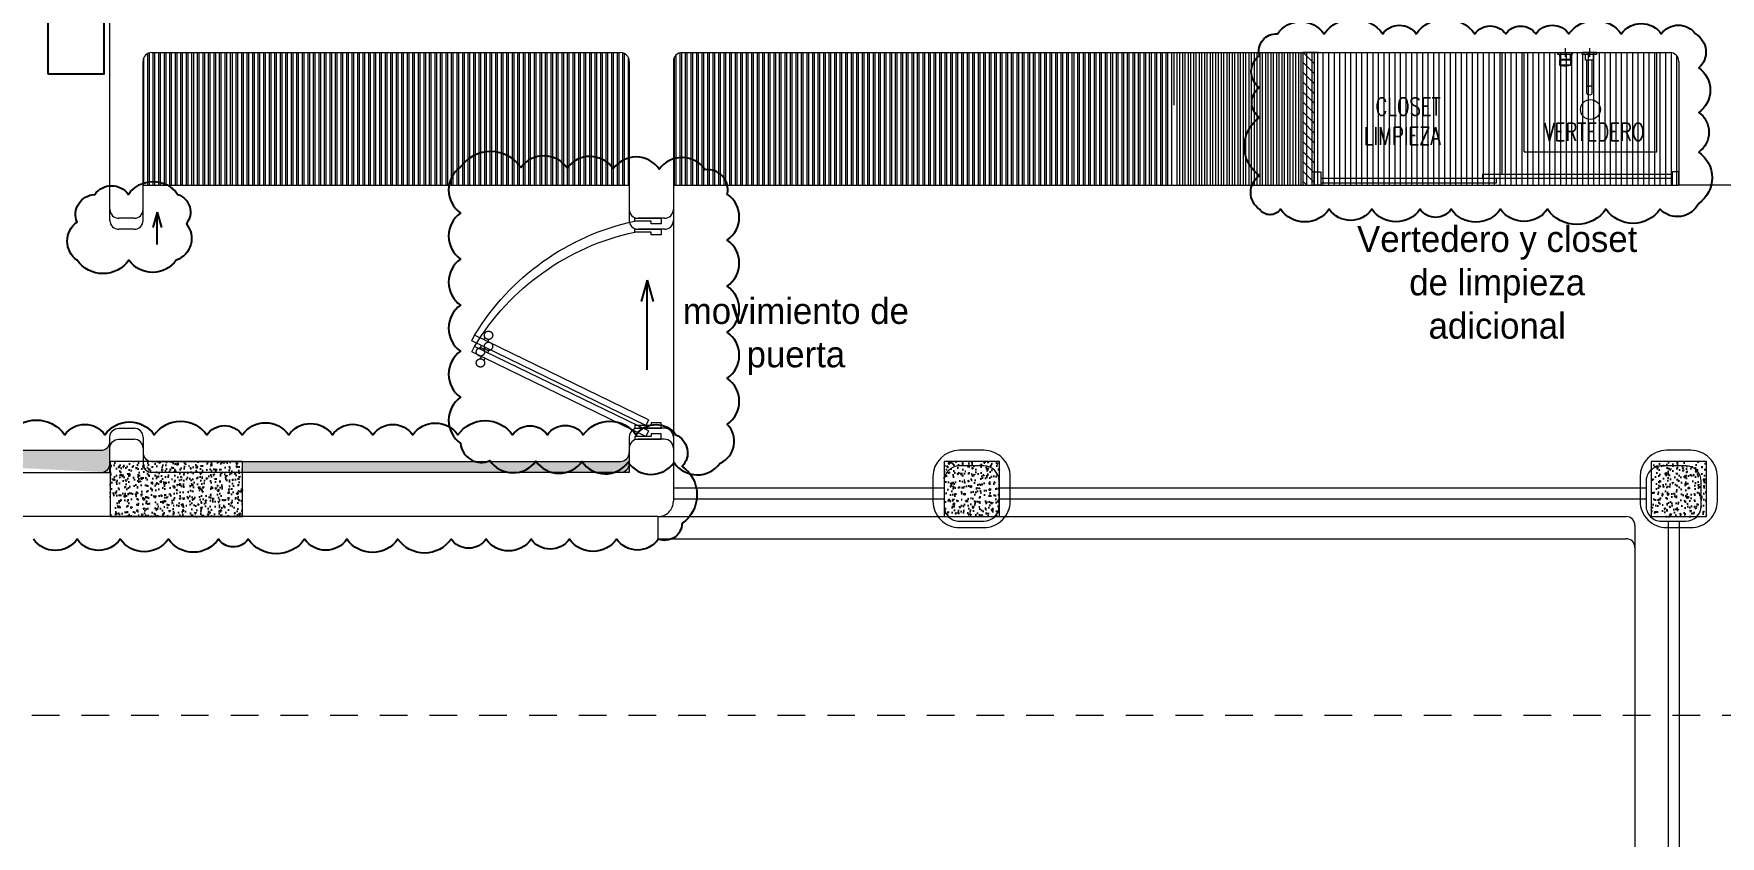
# Model space of a CAD drawing. Header units: metres. Extents: x -232 to 581, y 30 to 789.
# Drawn here: x 222.12 to 229.75, y 670.1 to 673.73 of the extents above; entities that cross this region are included whole.
import ezdxf

# ---------------------------------------------------------------- set-up
doc = ezdxf.new("R2010")
doc.units = ezdxf.units.M
doc.linetypes.add('CENTER2', pattern=[28.575000000000003, 19.05, -3.175, 3.175, -3.175])
doc.linetypes.add('HIDDEN2', pattern=[0.1875, 0.125, -0.0625])
for name, color, linetype, lineweight in [('A-DOOR', 35, 'Continuous', 5), ('A-WALL', 250, 'Continuous', 20), ('baños', 140, 'Continuous', 0), ('closets', 253, 'Continuous', 0), ('Columnas', 7, 'Continuous', 18), ('muros bajitos', 252, 'Continuous', 5), ('PLF 01', 252, 'Continuous', 9), ('textos', 7, 'Continuous', 0)]:
    doc.layers.add(name, color=color, linetype=linetype, lineweight=lineweight)
doc.layers.add('HATCH', color=8, linetype='Continuous')
doc.layers.add('MOBILIARIOS', color=252, linetype='Continuous')
doc.layers.add('PISO', color=7, linetype='Continuous', lineweight=5, true_color=0xe6e6e6)
doc.layers.add('Techos 1', color=7, linetype='HIDDEN2', lineweight=9, true_color=0x42391a)
doc.layers.add('RELLENO SECCION', color=8, linetype='Continuous', lineweight=0, transparency=0.4)
doc.styles.add('Arch-Dim', font='romans.shx', dxfattribs={"width": 0.75})
doc.styles.get("Standard").update_dxf_attribs({"font": 'arial.ttf'})
pattern_1 = [(49.99999999999999, (114.3310712337616, 55.23879643552809), (0.05829909407872129, -0.005100507372448988), [0.006096000000000001, -0.067056]), (355, (114.3310712337616, 55.23879643552809), (-0.01127789485599019, 0.06113819047649125), [0.004876800000000001, -0.05364498693440001]), (100.4514447, (114.3359294760016, 55.23837139440808), (0.04702119906891305, 0.05603768061190244), [0.005180802815999999, -0.05698887827199999]), (46.18420000000001, (114.3310712337616, 55.25505243552809), (0.08674529308548158, -0.01345354493847269), [0.009144000000000001, -0.100584]), (96.63555760999992, (114.3383000017616, 55.25393131552809), (0.07596932289648096, 0.07917635987127089), [0.0077712074048, -0.08548339461120001]), (351.1841511700001, (114.3310712337616, 55.25505243552809), (0.07596932290079265, 0.07917635986737045), [0.007315189462400001, -0.0804671142144]), (21, (114.3391992337616, 55.25098843552809), (0.0485166052061224, -0.03272486341986804), [0.006096000000000001, -0.067056]), (326.0000000000001, (114.3391992337616, 55.25098843552809), (0.01977664907124706, 0.05894014915914217), [0.004876800000000001, -0.0536448]), (71.45144499999999, (114.3432422841936, 55.24826136356009), (0.06829325416918917, 0.02621528604348968), [0.005180802816000001, -0.056988780032]), (37.50000000000001, (114.3310712337616, 55.23879643552809), (0.0009883530401893813, 0.027057612439409), [0, -0.05299456, 0, -0.05445760000000001, 0, -0.05384800000000001]), (7.499999999999999, (114.3310712337616, 55.23879643552809), (0.02138229200329784, 0.03205778394179824), [0, -0.03104896, 0, -0.05177536000000001, 0, -0.0205232]), (327.5, (114.3129457937616, 55.23879643552809), (0.04338899045339885, -0.001833198077655502), [0, -0.02032, 0, -0.06339840000000001, 0, -0.0841248]), (317.5, (114.3048177937616, 55.23879643552809), (0.04740133804352578, 0.00813647713066657), [0, -0.026416, 0, -0.04210304, 0, -0.0597408])]

# ---------------------------------------------------------------- blocks, each defined once
blk = doc.blocks.new('puerta 1.00')
at = {"layer": 'A-DOOR'}
for p, q in [((-0.1499909777825792, -0.01249999999998863), (-0.9369131065861893, -0.3949003899592327)), ((-0.1376018300305759, -0.03799499105906534), (-0.9245239588341292, -0.4203953810183521)), ((-0.1376018300305759, -0.03799499105906534), (-0.1499909777825792, -0.01249999999998863)), ((-0.8945933787151716, -0.3743353558235185), (-0.8995626804436938, -0.3641092849366885)), ((-0.8776654875668441, -0.3661093421694943), (-0.8826347892953663, -0.3558832712826359)), ((-0.9369131065861893, -0.3949003899592185), (-0.9245239588341292, -0.4203953810182952)), ((-0.8822042309632252, -0.3998303468828937), (-0.8772349292346462, -0.4100564177697379)), ((-0.8652763398148409, -0.391604333228571), (-0.8603070380863755, -0.4018304041154153))]:
    blk.add_line(p, q, dxfattribs=at)
for points in [[(-0.08000000000000003, 0), (-0.07999999999977266, -0.02502577938815875), (-0.1250000000001364, -0.02502577938815875), (-0.1250000000001364, -0.01249999999998863), (-0.2000000000002728, -0.01249999999998863), (-0.2000000000002728, 0), (-0.08000000000000003, 0)], [(-0.08000000000000003, -0.949999999999676), (-0.07999999999977266, -0.9249742206115172), (-0.1250000000001364, -0.9249742206115172), (-0.1250000000001364, -0.9374999999996874), (-0.2000000000002728, -0.9374999999996874), (-0.2000000000002728, -0.949999999999676), (-0.08000000000000003, -0.949999999999676)]]:
    blk.add_lwpolyline(points, dxfattribs=at)
blk.add_arc((0.0366406024470507, 0.1601847667154885), 1.12290276596214, 211.1335814021241, 257.8342745107439, dxfattribs=at)
for points in [[(-0.8982293876285894, -0.3641570476290497), (-0.9032723932726299, -0.3641552480922314), (-0.9120053357341931, -0.3591091255589873), (-0.9170452244890726, -0.3503725840241714), (-0.9170416254155498, -0.3402865727359341), (-0.9119955028824052, -0.3315536302744846), (-0.9032589613473192, -0.3265137415195056), (-0.8931729500592382, -0.3265173405931563), (-0.8844400075977319, -0.3315634631261162), (-0.8794001188427956, -0.3403000046612163), (-0.8794037179163752, -0.3503860159494536), (-0.8844498404495198, -0.3591189584108889), (-0.8931863819846058, -0.3641588471658821), (-0.8982293876285894, -0.3641570476290497)], [(-0.8616537628267338, -0.4394241479959078), (-0.8666967684707743, -0.4394223484592317), (-0.8754297109322806, -0.4343762259259734), (-0.8804695996872169, -0.4256396843908874), (-0.8804660006136942, -0.4155536731029486), (-0.8754198780805496, -0.4068207306414706), (-0.8666833365455204, -0.4017808418864917), (-0.8565973252574395, -0.4017844409598581), (-0.8478643827958763, -0.4068305634931022), (-0.8428244940409968, -0.4155671050282024), (-0.8428280931145196, -0.4256531163161554), (-0.8478742156476073, -0.4343860587779034), (-0.8566107571826933, -0.4394259475325839), (-0.8616537628267338, -0.4394241479959078)]]:
    blk.add_open_spline(points, degree=2, dxfattribs=at)
blk = doc.blocks.new('21.11.2025 LN09 2DO NIVEL')
at = {"layer": 'closets', "true_color": 0x000000}
h = blk.add_hatch(dxfattribs=at)
h.set_pattern_fill('LINE', color=18, scale=0.2, angle=90)
h.set_pattern_definition([(90, (-698.6583165833738, 405.9735362716264), (-0.025, 1.530808498934192e-18), [])])
edge = h.paths.add_edge_path()
edge.add_arc((263.4385146147148, 156.2614321740607), 0.03999999999999204, 359.9999999999898, 450.0000000727915)
edge.add_line((263.438514614664, 156.3014321740607), (261.3185146147633, 156.3014321740606))
edge.add_arc((261.3185146147146, 156.2614321740607), 0.04000000000000092, 89.99999993013975, 179.9999999999975)
edge.add_line((261.2785146147145, 156.2614321740607), (261.2791144701862, 155.7014321740236))
edge.add_line((261.2791144701862, 155.7014321740236), (263.479114470186, 155.7014321740237))
edge.add_line((263.479114470186, 155.7014321740236), (263.4785146147149, 156.2614321740607))
h = blk.add_hatch(dxfattribs=at)
h.set_pattern_fill('LINE', color=18, scale=0.2, angle=90)
h.set_pattern_definition([(90, (-696.3494491527365, 405.9735362716264), (-0.025, 1.530808498934192e-18), [])])
edge = h.paths.add_edge_path()
edge.add_line((263.6785146147146, 156.2614321740597), (263.6791144701857, 155.7017818376151))
edge.add_line((263.6791144701857, 155.7017818376152), (265.9384930724317, 155.7014321740238))
edge.add_line((265.9384930724317, 155.7014321740237), (265.9383479434446, 156.3014321740233))
edge.add_line((265.9383479434445, 156.3014321740234), (265.7179819008231, 156.3014321740234))
edge.add_line((265.7179819008231, 156.3014321740234), (263.7185146147145, 156.3014321740597))
edge.add_arc((263.7185146147145, 156.2614321740597), 0.03999999999999559, 90.00000000004071, 180.0000000000153)
h = blk.add_hatch(dxfattribs=at)
h.set_pattern_fill('LINE', color=18, scale=0.2, angle=90)
h.set_pattern_definition([(90, (-693.8962501622502, 405.9735362716264), (-0.025, 1.530808498934192e-18), [])])
edge = h.paths.add_edge_path()
edge.add_arc((268.1885145855144, 156.2614321740607), 0.04000000000002046, 359.9999999999771, 450.000000123314)
edge.add_line((268.1885145854283, 156.3014321740608), (266.1111808913095, 156.3014321740235))
edge.add_line((266.1111808913096, 156.3014321740234), (265.9418563491506, 156.3014321740233))
edge.add_line((265.9418563491505, 156.3014321740234), (265.9487396657449, 155.7014321740237))
edge.add_line((265.9487396657449, 155.7014321740237), (268.2285145138189, 155.7014321740238))
edge.add_line((268.2285145138189, 155.7014321740238), (268.2285145855144, 156.2614321740607))
at = {"layer": 'A-WALL', "color": 18, "true_color": 0x000000}
for p, q in [((261.1285146147146, 155.541432174061), (261.128514614715, 158.911432174061)), ((261.2785146147145, 155.541432174061), (261.2785146147145, 156.2614321740607)), ((261.3185146147146, 156.3014321740607), (263.4385146147148, 156.3014321740607)), ((263.4785146147149, 156.2614321740607), (263.478514614715, 155.5714321740237)), ((263.6785146147146, 156.2614321740597), (263.6785146147147, 155.5414321740237)), ((263.7185146147145, 156.3014321740596), (268.1885145855144, 156.3014321740608)), ((268.2285145855144, 156.2614321740607), (268.2285145855143, 155.7014321740611)), ((263.4785146147149, 155.6996332937584), (263.4785146147149, 155.5414321740237)), ((272.2885145855143, 155.7014321740612), (268.2285145855144, 155.7014321740611)), ((261.2385146147145, 155.5014321740609), (261.1685146147146, 155.5014321740609)), ((263.6385146147147, 155.5014321740236), (263.5185146147149, 155.5014321740236)), ((261.2785146147145, 154.5114063946354), (261.2785146147144, 154.4414321740613)), ((263.4785146147152, 154.5114063946359), (263.4785146147144, 154.4414321740607)), ((263.6385146147146, 154.5514063946355), (263.5185146147152, 154.5514063946355)), ((263.6785146147146, 154.5114063946354), (263.6785146147145, 154.2713981851042)), ((263.6785146147137, 154.4814063946354), (263.6785146147138, 154.2806461085293)), ((263.4385146147144, 154.4014321740611), (261.3185146147144, 154.4014321740613))]:
    blk.add_line(p, q, dxfattribs=at)
blk.add_lwpolyline([(263.6091141925394, 154.2013981851049), (260.4688143262327, 154.2014142255031, -0.4142118597300671), (260.4288145444249, 154.241414211167), (260.4288145014065, 154.3614482406543, -0.4142257443271745), (260.4688161507356, 154.4014482549559), (261.0885129653855, 154.4014309371324, 0.4142256393575457), (261.1285146147146, 154.4414309370984), (261.1285146147146, 154.5114063946354, -0.4142135623730305), (261.1685146147146, 154.5514063946355), (261.2385146147145, 154.5514063946355)], format="xyb", dxfattribs=at)
for points in [[(264.9731354669484, 154.1806461252457), (265.0831354669483, 154.1806461252457, 0.414213562373095), (265.1531354669484, 154.2506461252457), (265.1531354669484, 154.3606461252458, 0.414213562373095), (265.0831354669483, 154.4306461252457), (264.9731354669484, 154.4306461252457, 0.414213562373095), (264.9031354669484, 154.3606461252458), (264.9031354669484, 154.2506461252457, 0.414213562373095)], [(268.1499594128477, 154.1806461082583), (268.2599594128476, 154.1806461082583, 0.414213562373095), (268.3299594128476, 154.2506461082584), (268.3299594128476, 154.3606461082583, 0.414213562373095), (268.2599594128476, 154.4306461082583), (268.1499594128477, 154.4306461082583, 0.414213562373095), (268.0799594128476, 154.3606461082583), (268.0799594128476, 154.2506461082584, 0.414213562373095)]]:
    blk.add_lwpolyline(points, format="xyb", close=True, dxfattribs=at)
for centre, radius, start, end in [((261.3185146147146, 156.2614321740607), 0.04, 90.00000000000081, 180), ((263.4385146147148, 156.2614321740607), 0.04, 6.513775987637282e-12, 90.00000000000081), ((263.7185146147145, 156.2614321740597), 0.04, 90.00000000001303, 180.0000000000065), ((268.1885145855144, 156.2614321740607), 0.04, 359.999999999987, 90.00000000001303), ((261.1685146147146, 155.541432174061), 0.04, 179.9999999999935, 270), ((261.2385146147145, 155.541432174061), 0.04, 270, 0), ((263.5185146147149, 155.5414321740237), 0.04, 180, 270), ((263.6385146147147, 155.5414321740237), 0.04, 270, 6.513775987637282e-12), ((261.2385146147145, 154.5114063946354), 0.04, 359.9999999999023, 90), ((263.5185146147152, 154.5114063946354), 0.04, 90, 179.9999999993486), ((263.6385146147146, 154.5114063946354), 0.04, 359.9999999999935, 90), ((261.3185146147144, 154.4414321740612), 0.04, 179.9999999999153, 269.9999999999976), ((263.4385146147144, 154.4414321740611), 0.04, 269.9999999999976, 359.9999999993486), ((263.6085146147145, 154.2713981851042), 0.07, 269.9997140598722, 359.9999999999935)]:
    blk.add_arc(centre, radius, start, end, dxfattribs=at)
at = {"layer": 'closets', "color": 18, "true_color": 0x000000}
for p, q in [((261.278514543019, 155.7014321740236), (263.4791144701858, 155.7014321740236)), ((263.6791144701858, 155.7014321740236), (268.2285145138189, 155.7014321740238))]:
    blk.add_line(p, q, dxfattribs=at)
at = {"layer": 'muros bajitos', "color": 18, "true_color": 0x000000}
for p, q in [((264.9031353952529, 154.3306461377157), (263.6791144701849, 154.3306461377157)), ((268.0785550735729, 154.3306461377157), (265.1531353952529, 154.3306461377157)), ((264.9031353952529, 154.280646108492), (263.6791144701849, 154.280646108492)), ((268.0796208541534, 154.280646108492), (265.1531353952529, 154.280646108492)), ((268.1799593411522, 154.180646108221), (268.1799593411522, 152.2264477781025)), ((268.2299593411522, 154.180646108221), (268.2299593411522, 152.2264477781025))]:
    blk.add_line(p, q, dxfattribs=at)
at = {"layer": 'PISO', "color": 18, "true_color": 0x000000}
for p, q in [((263.6785146147147, 155.5414321740236), (263.6785146147146, 154.4814063946355)), ((263.6091162805292, 154.2013981850902), (264.9233560118818, 154.2014321740239)), ((265.1329147786239, 154.2014321740239), (267.9899998996378, 154.2014321740239)), ((268.0299998996378, 154.1614321740238), (268.0299998996378, 148.5308986170681))]:
    blk.add_line(p, q, dxfattribs=at)
blk.add_arc((267.9899998996378, 154.1614321740238), 0.04, 0, 90, dxfattribs=at)
at = {"layer": 'Techos 1', "color": 18, "true_color": 0x000000}
blk.add_line((270.5752540506892, 153.3014321740237), (255.8285145490975, 153.3014321740236), dxfattribs=at)
at = {"layer": 'A-DOOR', "color": 18, "true_color": 0x000000, "xscale": -1, "rotation": 180}
blk.add_blockref('puerta 1.00', (263.7035146147148, 154.5514063946355), dxfattribs=at)
at = {"layer": 'baños', "color": 18, "linetype": 'Continuous', "true_color": 0x000000, "flags": 8}
for tag, p in [('MODELNUMBER', (265.5138707040986, 159.7825438855261, 2.857834639711941e-07)), ('TRADENAME', (265.5138707041539, 159.7825019281133, 2.857834639711941e-07)), ('MATERIAL', (265.5138707042655, 159.7824173556296, 2.857834639711941e-07)), ('PRODUCT', (265.5138707042098, 159.7824596418714, 2.857834639711941e-07)), ('MODELNUMBER', (266.6886146777018, 159.7825438855261, 2.857834639711941e-07)), ('TRADENAME', (266.6886146777571, 159.7825019281133, 2.857834639711941e-07)), ('MATERIAL', (266.6886146778687, 159.7824173556296, 2.857834639711941e-07)), ('PRODUCT', (266.688614677813, 159.7824596418714, 2.857834639711941e-07))]:
    blk.add_attdef(tag, p, '', height=2.537174511142602e-05, rotation=180.0000755047861, dxfattribs=at)
blk = doc.blocks.new('A$C58f5b6b7')
at = {"layer": 'MOBILIARIOS'}
for points in [[(1.069470840775466e-07, 0.2525811234954745), (2.000000106947084, 0.2525811234954745), (2.000000106947084, 0), (1.069470840775466e-07, 0)], [(0.3820001069470891, 0.1596185134729211), (0.3820001069470891, 0.1691435134729176), (1.618000106947079, 0.1691435134729176), (1.618000106947079, 0.1596185134729211)]]:
    blk.add_lwpolyline(points, close=True, dxfattribs=at)
for points in [[(1.605932393574449, 0.159519432846011), (1.582282151334311, 0.1371998092812277), (1.000000106947084, 0.1371998092812277), (0.4177180625598567, 0.1371998092812277), (0.3940678203197194, 0.159519432846011)], [(1.582282151334311, 0.1371998092812277), (1.539962872616115, 0.09726151347291534), (0.4600373412780527, 0.09726151347290113), (0.4177180625598567, 0.1371998092812277)]]:
    blk.add_lwpolyline(points, dxfattribs=at)
for points, degree in [([(0.4511645361125147, 0.2382135501685951, -0.004703474324619776), (0.446902711392795, 0.2460982481493375, -0.004703474324619776), (0.4415006584346202, 0.2460982481493375, -0.004703474324619776), (0.4324817371493168, 0.2460982481493375, -0.004703474324619776), (0.4368044720420698, 0.2370140929480868, -0.004703474324619776)], 3), ([(0.4368044720420698, 0.2370140929480868, -0.004703474324619776), (0.452572019644947, 0.2030788032105022, -0.004703474324619776), (0.4683395672478241, 0.1691435134729176, -0.004703474324619776)], 2), ([(0.4884981539053115, 0.1691435134729176, -0.004703474324619776), (0.4698313450089131, 0.2036785318207563, -0.004703474324619776), (0.4511645361125147, 0.2382135501685951, -0.004703474324619776)], 2), ([(1.511502059988857, 0.1691435134729176, -0.004703474324619776), (1.530168868885255, 0.2036785318207563, -0.004703474324619776), (1.548835677781653, 0.2382135501685951, -0.004703474324619776)], 2), ([(1.563195741852098, 0.2370140929480868, -0.004703474324619776), (1.547428194249221, 0.2030788032105022, -0.004703474324619776), (1.531660646646344, 0.1691435134729176, -0.004703474324619776)], 2), ([(1.548835677781653, 0.2382135501685951, -0.004703474324619776), (1.553097502501373, 0.2460982481493375, -0.004703474324619776), (1.558499555459548, 0.2460982481493375, -0.004703474324619776), (1.567518476744851, 0.2460982481493375, -0.004703474324619776), (1.563195741852098, 0.2370140929480868, -0.004703474324619776)], 3), ([(0.4368044720420698, 0.0171824033505743, -0.004703474324619776), (0.4554082793266616, 0.05722195841174482, -0.004703474324619776), (0.4740120866112534, 0.09726151347290113, -0.004703474324619776)], 2), ([(0.4950970879554575, 0.09726151347290113, -0.004703474324619776), (0.4731308120339577, 0.05662222980149068, -0.004703474324619776), (0.4511645361125147, 0.01598294613006601, -0.004703474324619776)], 2), ([(1.504903125938711, 0.09726151347291534), (1.52686940186021, 0.05662222980149068), (1.548835677781653, 0.01598294613006601)], 2), ([(1.563195741852098, 0.0171824033505743), (1.544591934567507, 0.05722195841174482), (1.525988127282915, 0.09726151347291534)], 2)]:
    blk.add_open_spline(points, degree=degree, dxfattribs=at)
for points in [[(0.4511645361125147, 0.01598294613006601, -0.004703474324619776), (0.446902711392795, 0.008098248149337905, -0.004703474324619776), (0.4415006577906411, 0.008098248149337905, -0.004703474324619776), (0.432481734999044, 0.008098248149337905, -0.004703474324619776), (0.4368044720420698, 0.0171824033505743, -0.004703474324619776)], [(1.548835677781653, 0.01598294613006601), (1.553097502501373, 0.008098248149337905), (1.558499556103527, 0.008098248149337905), (1.567518478895124, 0.008098248149337905), (1.563195741852098, 0.0171824033505743)]]:
    blk.add_open_spline(points, degree=3, knots=[-0.08544200803406514, -0.08544200803406514, -0.08544200803406514, -0.08544200803406514, -0.04272100910977372, 0, 0, 0, 0], dxfattribs=at)
blk = doc.blocks.new('bn29-51')
at = {"linetype": 'Continuous'}
for p, q in [((-0.1425000000000125, 0), (-0.07749999999995794, 0)), ((-0.1425000000000125, 0), (-0.1425000000000125, -0.008100000000013097)), ((-0.07749999999995794, -0.008100000000013097), (-0.07749999999995794, 0)), ((0.03249999999999886, 0), (-0.03249999999999886, 0)), ((-0.03249999999999886, 0), (-0.03249999999999886, -0.008100000000013097)), ((0.03249999999999886, -0.008100000000013097), (0.03249999999999886, 0)), ((-0.1419999999999675, -0.008600000000001273), (-0.07800000000000296, -0.008600000000001273)), ((-0.1274999999999693, -0.008600000000001273), (-0.1274999999999693, -0.03499999999996817)), ((-0.1274999999999693, -0.03499999999996817), (-0.09250000000000114, -0.03499999999996817)), ((-0.1214999999999975, -0.03499999999996817), (-0.1214999999999975, -0.1520028824097608)), ((-0.09849999999997294, -0.1520028824097608), (-0.09849999999997294, -0.03499999999996817)), ((-0.09250000000000114, -0.03499999999996817), (-0.09250000000000114, -0.008600000000001273)), ((-0.03200000000001069, -0.008600000000001273), (0.03200000000001069, -0.008600000000001273)), ((-0.02421641107898154, -0.03352623281875822), (-0.0240040082178723, -0.05786519031073567)), ((0.02401613082125209, -0.03332448748676597), (-0.02401624370006061, -0.03332448748676597)), ((-0.02318703845665482, -0.008600000000001273), (-0.02299588197436719, -0.03050436326782346)), ((-0.02264167001223427, -0.03097827962415067), (-0.02263113303118303, -0.03218569806142568)), ((-0.02249590101283161, -0.03100000000006276), (0.02249590101288845, -0.03100000000006276)), ((-0.01751534742899707, -0.05874135882413611), (-0.01750432535621371, -0.060004363267808)), ((-0.01700434439467813, -0.06050000000004729), (0.01700434439473497, -0.06050000000004729)), ((-0.007136610318724479, -0.06100000000003547), (-0.007136610318724479, -0.06050000000004729)), ((-0.007132479186935825, -0.06100000000003547), (-0.007136610318724479, -0.06100000000003547)), ((-0.007132479186935825, -0.06100000000003547), (-0.007132479186935825, -0.06050000000004729)), ((-0.007121109770679368, -0.06100000000003547), (-0.007132479186935825, -0.06100000000003547)), ((-0.007121109770679368, -0.06100000000003547), (-0.007121109770679368, -0.06050000000004729)), ((-0.007103479239532362, -0.06100000000003547), (-0.007121109770679368, -0.06100000000003547)), ((-0.007103479239532362, -0.06100000000003547), (-0.007103479239532362, -0.06050000000004729)), ((-0.007080564905976416, -0.06100000000003547), (-0.007103479239532362, -0.06100000000003547)), ((-0.007080564905976416, -0.06100000000003547), (-0.007080564905976416, -0.06050000000004729)), ((-0.007053344082720514, -0.06100000000003547), (-0.007080564905976416, -0.06100000000003547)), ((-0.007053344082720514, -0.06100000000003547), (-0.007053344082720514, -0.06050000000004729)), ((-0.007022794082359951, -0.06100000000003547), (-0.007053344082720514, -0.06100000000003547)), ((-0.007022794082359951, -0.06100000000003547), (-0.007022794082359951, -0.06050000000004729)), ((-0.00698989221743318, -0.06100000000003547), (-0.007022794082359951, -0.06100000000003547)), ((-0.00698989221743318, -0.06100000000003547), (-0.00698989221743318, -0.06050000000004729)), ((-0.006955615800592341, -0.06100000000003547), (-0.00698989221743318, -0.06100000000003547)), ((-0.006955615800592341, -0.06100000000003547), (-0.006955615800592341, -0.06050000000004729)), ((-0.006920942144375886, -0.06100000000003547), (-0.006955615800592341, -0.06100000000003547)), ((-0.006920942144375886, -0.06100000000003547), (-0.006920942144375886, -0.06050000000004729)), ((-0.006870747063913996, -0.06100000000003547), (-0.006920942144375886, -0.06100000000003547)), ((-0.006870747063913996, -0.06100000000003547), (-0.006870747063913996, -0.06050000000004729)), ((-0.006819399944987481, -0.06100000000003547), (-0.006870747063913996, -0.06100000000003547)), ((-0.006819399944987481, -0.06100000000003547), (-0.006819399944987481, -0.06050000000004729)), ((-0.006783349551170659, -0.06100000000003547), (-0.006819399944987481, -0.06100000000003547)), ((-0.006783349551170659, -0.06100000000003547), (-0.006783349551170659, -0.06050000000004729)), ((-0.006745018700740957, -0.06100000000003547), (-0.006783349551170659, -0.06100000000003547)), ((-0.006745018700740957, -0.06100000000003547), (-0.006745018700740957, -0.06050000000004729)), ((-0.006703700017766323, -0.06100000000003547), (-0.006745018700740957, -0.06100000000003547)), ((-0.006703700017766323, -0.06100000000003547), (-0.006703700017766323, -0.06050000000004729)), ((-0.006658686126485236, -0.06100000000003547), (-0.006703700017766323, -0.06100000000003547)), ((-0.006658686126485236, -0.06100000000003547), (-0.006658686126485236, -0.06050000000004729)), ((-0.006609269651022487, -0.06100000000003547), (-0.006658686126485236, -0.06100000000003547)), ((-0.006609269651022487, -0.06100000000003547), (-0.006609269651022487, -0.06050000000004729)), ((-0.006554743215559711, -0.06100000000003547), (-0.006609269651022487, -0.06100000000003547)), ((-0.006554743215559711, -0.06100000000003547), (-0.006554743215559711, -0.06050000000004729)), ((-0.006489899899378315, -0.06100000000003547), (-0.006554743215559711, -0.06100000000003547)), ((-0.006489899899378315, -0.06100000000003547), (-0.006489899899378315, -0.06050000000004729)), ((-0.006418296718408101, -0.06100000000003547), (-0.006489899899378315, -0.06100000000003547)), ((-0.006418296718408101, -0.06100000000003547), (-0.006418296718408101, -0.06050000000004729)), ((-0.006339867973309765, -0.06100000000003547), (-0.006418296718408101, -0.06100000000003547)), ((-0.006339867973309765, -0.06100000000003547), (-0.006339867973309765, -0.06050000000004729)), ((-0.006254547964914536, -0.06100000000003547), (-0.006339867973309765, -0.06100000000003547)), ((-0.006254547964914536, -0.06100000000003547), (-0.006254547964914536, -0.06050000000004729)), ((-0.006162270993883112, -0.06100000000003547), (-0.006254547964914536, -0.06100000000003547)), ((-0.006162270993883112, -0.06100000000003547), (-0.006162270993883112, -0.06050000000004729)), ((-0.006062971361046721, -0.06100000000003547), (-0.006162270993883112, -0.06100000000003547)), ((-0.006062971361046721, -0.06100000000003547), (-0.006062971361046721, -0.06050000000004729)), ((-0.00595658336706606, -0.06100000000003547), (-0.006062971361046721, -0.06100000000003547)), ((-0.00595658336706606, -0.06100000000003547), (-0.00595658336706606, -0.06050000000004729)), ((-0.005843041312715513, -0.06100000000003547), (-0.00595658336706606, -0.06100000000003547)), ((-0.005843041312715513, -0.06100000000003547), (-0.005843041312715513, -0.06050000000004729)), ((-0.00572227949882631, -0.06100000000003547), (-0.005843041312715513, -0.06100000000003547)), ((-0.00572227949882631, -0.06100000000003547), (-0.00572227949882631, -0.06050000000004729)), ((-0.005599898278973114, -0.06100000000003547), (-0.00572227949882631, -0.06100000000003547)), ((-0.005599898278973114, -0.06100000000003547), (-0.005599898278973114, -0.06050000000004729)), ((-0.005494927875730582, -0.06100000000003547), (-0.005599898278973114, -0.06100000000003547)), ((-0.005494927875730582, -0.06050000000004729), (-0.005494927875730582, -0.06100000000003547)), ((-0.00524037614289341, -0.06100000000003547), (-0.005494927875730582, -0.06100000000003547)), ((-0.00524037614289341, -0.06100000000003547), (-0.00510776908319599, -0.06100000000003547)), ((-0.00510776908319599, -0.06050000000004729), (-0.00510776908319599, -0.06100000000003547)), ((-0.00510776908319599, -0.06100000000003547), (-0.00506737497826748, -0.06100000000003547)), ((-0.00506737497826748, -0.06100000000003547), (-0.003445448267171969, -0.06100000000003547)), ((-0.003445448267171969, -0.06100000000003547), (-0.003445448267171969, -0.06050000000004729)), ((-0.003445448267171969, -0.06100000000003547), (-0.001645448267169058, -0.06100000000003547)), ((-0.001645448267169058, -0.06100000000003547), (0.001645448267225902, -0.06100000000003547)), ((0.001645448267225902, -0.06100000000003547), (0.002745448267177153, -0.06100000000003547)), ((0.002745448267177153, -0.06100000000003547), (0.002745448267177153, -0.06050000000004729)), ((0.002745448267177153, -0.06100000000003547), (0.003692644155051994, -0.06100000000003547)), ((0.003692644155051994, -0.06100000000003547), (0.00375323531247318, -0.06100000000003547)), ((0.00375323531247318, -0.06100000000003547), (0.00375323531247318, -0.06050000000004729)), ((0.00375323531247318, -0.06100000000003547), (0.005240376142950254, -0.06100000000003547)), ((0.005494927875730582, -0.06100000000003547), (0.005240376142950254, -0.06100000000003547)), ((0.005494927875730582, -0.06100000000003547), (0.005494927875730582, -0.06050000000004729)), ((0.005494927875730582, -0.06100000000003547), (0.00669402858628132, -0.06100000000003547)), ((0.00669402858628132, -0.06100000000003547), (0.00669402858628132, -0.06050000000004729)), ((0.00669402858628132, -0.06100000000003547), (0.006857792841600485, -0.06100000000003547)), ((0.006857792841600485, -0.06100000000003547), (0.006857792841600485, -0.06050000000004729)), ((0.01750432535627056, -0.060004363267808), (0.01751534742899707, -0.05874135883243525)), ((0.02263113303118303, -0.03218569806142568), (0.02264167001223427, -0.03097827962415067)), ((0.02299588197442404, -0.03050436326782346), (0.02318703845671166, -0.008600000000001273)), ((0.02400400847389506, -0.05786519780099297), (0.02421641140367115, -0.03352623281875822)), ((0.0242162987163681, -0.03352623281875822), (0.02421641140890074, -0.03352623281875822)), ((-0.1214999999999975, -0.1520028824097608), (-0.1099999999999852, -0.1520028824097608)), ((-0.121500000208556, -0.1520028824097608), (-0.121500000208556, -0.1788496701335589)), ((-0.09849999999997294, -0.1520028824097608), (-0.1099999999999852, -0.1520028824097608)), ((-0.09849999979141444, -0.1788496701335589), (-0.09849999979141444, -0.1520028824097608)), ((-0.1214999999999975, -0.1788496703142073), (-0.1214999999999975, -0.1824996703142006)), ((-0.09849999999997294, -0.1824996703142006), (-0.09849999999997294, -0.1788496703142073))]:
    blk.add_line(p, q, dxfattribs=at)
at = {"linetype": 'CENTER2'}
for p, q in [((-0.09000000044702006, 0), (-0.1299999995529504, 0)), ((-0.1099999999999852, 0.01999999955296516), (-0.1099999999999852, -0.01999999955296516)), ((0.01999999955299359, 0), (-0.01999999955293674, 0)), ((2.842170943040401e-14, 0.01999999955296516), (2.842170943040401e-14, -0.01999999955296516))]:
    blk.add_line(p, q, dxfattribs=at)
at = {"linetype": 'Continuous'}
for centre, radius, start, end in [((-0.1419999999999675, -0.008100000000013097), 0.0005000000000000004, 180, 270), ((-0.07800000000000296, -0.008100000000013097), 0.0005000000000000004, 270, 0), ((-0.03200000000001069, -0.008100000000013097), 0.0005000000000000004, 180, 270), ((-0.02401635036486027, -0.03352448750672465), 0.0002000000449246281, 89.9602516297263, 180.7921248073914), ((-0.02249590101283161, -0.03050000000007458), 0.0005000000000000013, 180.4999999999589, 253.0499437806828), ((-0.02213115206964744, -0.0321813347936768), 0.0004999999999999961, 180.4999999999589, 205.8891698380798), ((2.842170943040401e-14, -0.02144019388265406), 0.0251, 205.8891698380798, 208.3368500137295), ((-0.01700434439467813, -0.06000000000005912), 0.0004999999999999986, 180.4999999999589, 270), ((0.01700434439473497, -0.06000000000005912), 0.0005000000000000004, 270, 359.500000000041), ((2.842170943040401e-14, -0.02144019388265406), 0.02510000000000001, 331.6671445694841, 334.11083016192), ((0.02213115206964744, -0.0321813347936768), 0.0004999999999977541, 334.11083016192, 359.500000000041), ((0.02249590101288845, -0.03050000000007458), 0.0005000000000000004, 286.9500562193171, 359.500000000041), ((0.02401630522487608, -0.03352448750695203), 0.0002000000756466718, 359.5288123456754, 90.06566346202432), ((0.03200000000001069, -0.008100000000013097), 0.0005000000000000004, 270, 0)]:
    blk.add_arc(centre, radius, start, end, dxfattribs=at)
for points, knots in [([(-0.02400400906751088, -0.05786518310105748), (-0.02400396126077453, -0.05786520681851925), (-0.02270580722810678, -0.05786607945697142), (-0.01743483240105093, -0.05787130348142), (-0.009419063715796483, -0.0578767080309035), (-0.003122758223668143, -0.05788951387069119), (0.001801121883175938, -0.05788981113312275), (0.005401126159171099, -0.05788492059389228), (0.01134291568021695, -0.0578764207656377), (0.01758064992318964, -0.05786995888297497), (0.02264948258314803, -0.05786603276771984), (0.02400315799272335, -0.0578651627056388), (0.02400400182372664, -0.05786518290960885)], [0.2206625018554813, 0.2206625018554813, 0.2206625018554813, 0.2206625018554813, 0.2830677248118203, 0.3454722504581292, 0.4077885582351984, 0.4703297281781371, 0.4703990263359278, 0.5062925030047005, 0.5420963844449929, 0.595647865603058, 0.655398301644621, 0.7204072455012127, 0.7204072455012127, 0.7204072455012127, 0.7204072455012127]), ([(-0.02400400839289318, -0.05786518304194033), (-0.02400182740123569, -0.05793209478281369), (-0.02399674871347202, -0.05802015459335053), (-0.02394762044846743, -0.05814064256799156), (-0.02388985410507871, -0.05822256811597981), (-0.02381258475801928, -0.05828637797583269), (-0.02369624961139039, -0.05834446616540845), (-0.02360888422700214, -0.05835614541501855), (-0.02354237236127688, -0.0583633460494184)], [0, 0, 0, 0, 0.2392847564581418, 0.3699271991388763, 0.5001746047077509, 0.6303680818852515, 0.760882431197601, 1, 1, 1, 1]), ([(0.02354237551898564, -0.05836334574985358), (0.02360888692030017, -0.05835614514501231), (0.02369625174779344, -0.05834446593485154), (0.02381258605927883, -0.05828637780166446), (0.02388985486001616, -0.05822256796625425), (0.02394762076940538, -0.05814064246294492), (0.02399674867277213, -0.05802015452684373), (0.0240018273233602, -0.05793209479099914), (0.02400400829552041, -0.05786518306820199)], [0, 0, 0, 0, 0.2391167731459566, 0.369630825585778, 0.49982419077535, 0.630071712945299, 0.7607144562246947, 1, 1, 1, 1])]:
    blk.add_open_spline(points, degree=3, knots=knots, dxfattribs=at)
for points in [[(-0.02354134613952397, -0.05835752679990946), (-0.02140184582103188, -0.05851632745111601), (-0.0194292160616385, -0.05865994552505072), (-0.01751819225776785, -0.05878487542929633)], [(0.01751819190835135, -0.05878486930669169), (0.01942891580441142, -0.05865995674651003), (0.0214012396073997, -0.0585163613855002), (0.02354039276897879, -0.05835758739465291)], [(-0.1214999999999975, -0.1824996703142006), (-0.1214999999999975, -0.185101076014007), (-0.1190115336862334, -0.1903038874135063), (-0.1130038445620869, -0.1924589624577493), (-0.1099999999999852, -0.1924589624577493)], [(-0.1099999999999852, -0.1924589624577493), (-0.1069961554378835, -0.1924589624577493), (-0.100988466313737, -0.1903038874135063), (-0.09849999999997294, -0.185101076014007), (-0.09849999999997294, -0.1824996703142006)]]:
    blk.add_open_spline(points, degree=3, dxfattribs=at)
blk = doc.blocks.new('A$C89702949')
at = {"layer": 'HATCH'}
h = blk.add_hatch(dxfattribs=at)
h.set_pattern_fill('AR-CONC', color=256, scale=0.00032)
h.set_pattern_definition(pattern_1)
h.paths.add_polyline_path([(4.100646958498373, 14.23907763227504), (4.100646958498373, 13.98907763227504), (4.700646958498368, 13.98907763227504), (4.700646958498368, 14.23907763227504)])
h = blk.add_hatch(dxfattribs=at)
h.set_pattern_fill('AR-CONC', color=256, scale=0.00032)
h.set_pattern_definition(pattern_1)
h.paths.add_polyline_path([(7.875000000000455, 13.9890776322859), (8.125000000000455, 13.9890776322859), (8.125000000000455, 14.2390776322859), (7.875000000000455, 14.2390776322859)])
h = blk.add_hatch(dxfattribs=at)
h.set_pattern_fill('AR-CONC', color=256, scale=0.00032)
h.set_pattern_definition(pattern_1)
h.paths.add_polyline_path([(11.07500000130136, 13.98907763228499), (11.32500000130136, 13.98907763228499), (11.32500000130136, 14.23907763228499), (11.07500000130136, 14.23907763228499)])
at = {"layer": 'Columnas'}
for points in [[(4.100646958498373, 14.23907763227504), (4.100646958498373, 13.98907763227504), (4.700646958498368, 13.98907763227504), (4.700646958498368, 14.23907763227504)], [(7.875000000000455, 13.9890776322859), (8.125000000000455, 13.9890776322859), (8.125000000000455, 14.2390776322859), (7.875000000000455, 14.2390776322859)], [(11.07500000130136, 13.98907763228499), (11.32500000130136, 13.98907763228499), (11.32500000130136, 14.23907763228499), (11.07500000130136, 14.23907763228499)]]:
    blk.add_lwpolyline(points, close=True, dxfattribs=at)
blk = doc.blocks.new('20.03.2026 LN 09 SEGUNDO NIVEL ARQ')
at = {"layer": 'closets'}
h = blk.add_hatch(dxfattribs=at)
h.set_pattern_fill('LINE', color=5, scale=0.2, angle=90)
h.set_pattern_definition([(90, (-880.3909015819074, 203.2734768248204), (-0.025, 1.530808498934192e-18), [])])
edge = h.paths.add_edge_path()
edge.add_arc((81.70592961618121, -46.43862727274518), 0.03999999999999204, 359.9999999999898, 450.0000000727915)
edge.add_line((81.70592961613039, -46.39862727274522), (79.58592961622966, -46.39862727274524))
edge.add_arc((79.58592961618089, -46.43862727274529), 0.04000000000000092, 89.99999993013975, 179.9999999999975)
edge.add_line((79.5459296161809, -46.43862727274529), (79.54652947165252, -46.99862727278243))
edge.add_line((79.54652947165252, -46.99862727278241), (81.74652947165234, -46.99862727278233))
edge.add_line((81.74652947165234, -46.9986272727823), (81.7459296161812, -46.43862727274522))
h = blk.add_hatch(dxfattribs=at)
h.set_pattern_fill('LINE', color=5, scale=0.2, angle=90)
h.set_pattern_definition([(90, (-878.0820341512704, 203.2734768248204), (-0.025, 1.530808498934192e-18), [])])
edge = h.paths.add_edge_path()
edge.add_line((81.9459296161809, -46.4386272727462), (81.94652947165201, -46.99827760919079))
edge.add_line((81.94652947165201, -46.99827760919084), (84.7960021514746, -46.99862727276366))
edge.add_line((84.7960021514746, -46.99862727276366), (84.79585702248744, -46.39862727276399))
edge.add_line((84.79585702248744, -46.39862727276397), (83.98539690228947, -46.39862727278255))
edge.add_line((83.98539690228947, -46.39862727278251), (81.9859296161809, -46.39862727274618))
edge.add_arc((81.98592961618093, -46.4386272727462), 0.04000000000001336, 90.00000000004071, 179.9999999999898)
at = {"layer": 'PLF 01'}
h = blk.add_hatch(dxfattribs=at)
h.set_pattern_fill('LINE', color=5, scale=0.01, angle=-45.00000000000003)
h.set_pattern_definition([(314.9999999999999, (-85.18161671104866, -39.75256182032774), (0.02245064030267289, 0.02245064030267287), [])])
h.paths.add_polyline_path([(84.84592958698116, -46.39862727274544), (84.79592958698103, -46.39862727274544), (84.795929586981, -46.99862727278219), (84.84592958698113, -46.99862727278219)])
at = {"layer": 'RELLENO SECCION'}
h = blk.add_hatch(color=5, dxfattribs=at)
h.dxf.hatch_style = 1
h.paths.add_polyline_path([(76.09592958698707, -48.19863595934783), (76.09592958698707, -48.29862565507415), (77.30592953868329, -48.27862727274407, 1.000007149727307), (77.30592896201867, -48.19862727274824)])
h.paths.add_polyline_path([(78.98592951593716, -48.19862727274403, 1), (78.98592951593716, -48.27862727274407), (79.39592961618095, -48.29859313002885), (79.39592961618092, -48.15826403005053, -0.4168758904198952), (79.35593126553093, -48.19862727277803)])
h = blk.add_hatch(color=5, dxfattribs=at)
h.dxf.hatch_style = 1
edge = h.paths.add_edge_path()
edge.add_arc((81.70592961620201, -48.20862965699325), 0.04000000000000625, 270.625583846438, 359.9999999999898, ccw=False)
edge.add_line((81.7063663474392, -48.24862727274501), (79.99657654547894, -48.24862727274501))
edge.add_line((79.99657654547897, -48.24862727274501), (79.99657654547897, -48.29862727274461))
edge.add_line((79.99657654547897, -48.29862727274462), (81.745929616202, -48.29862727274573))
edge.add_line((81.745929616202, -48.29862727274576), (81.74592961620203, -48.2086296569933))
at = {"layer": 'A-DOOR', "color": 5}
for points in [[(84.87592958797609, -46.99862727682114), (84.8459295879062, -46.99862727682114), (84.8459295862906, -46.93862737855693), (84.87592958636048, -46.93862737855693)], [(86.46592951521538, -46.99862727682114), (86.49592951528527, -46.99862727682114), (86.49592951690087, -46.93862737855693), (86.46592951683098, -46.93862737855693)]]:
    blk.add_lwpolyline(points, close=True, dxfattribs=at)
for points in [[(84.87592959255608, -46.96862722715207), (84.87592958231903, -46.98862722221668), (85.6713804100981, -46.98862723450964), (85.67138037104394, -46.96862728429198), (84.87592959255608, -46.96862722715207)], [(86.46592950497833, -46.94862727278212), (86.46592951521538, -46.96862726784673), (85.60948760160667, -46.96862728115991), (85.60948764066083, -46.94862733094226), (86.46592950497833, -46.94862727278212)]]:
    blk.add_lwpolyline(points, dxfattribs=at)
at = {"layer": 'A-WALL', "color": 5}
for p, q in [((79.39592961618092, -47.10862727274491), (79.39592961618138, -43.88862731698248)), ((79.58592961618089, -46.39862727274522), (81.70592961618121, -46.39862727274522)), ((81.9859296161809, -46.39862727274624), (86.45592958698077, -46.39862727274522)), ((84.795929586981, -46.99862727278219), (84.79592958698106, -46.39862727274544)), ((84.86592958698117, -46.39862727274544), (84.79592958698106, -46.39862727274544)), ((84.84592958698116, -46.39862727274544), (84.84592958698116, -46.99862727278219)), ((79.5459296161809, -47.10862727274491), (79.5459296161809, -46.43862727274529)), ((81.7459296161812, -46.43862727274518), (81.74592961618131, -47.1086272727822)), ((81.9459296161809, -46.4386272727462), (81.94592961618102, -47.1086272727822)), ((86.49592958698076, -46.43862727274518), (86.49592958698065, -46.99862727274478)), ((84.795929586981, -46.99862727278219), (84.84592958698116, -46.99862727278219)), ((90.55592958698068, -46.99862727274467), (86.49592958698076, -46.99862727274478)), ((79.50592961618091, -47.14862727274487), (79.43592961618091, -47.14862727274487)), ((81.90592961618103, -47.14862727278228), (81.78592961618125, -47.14862727278228)), ((79.54592961618087, -48.13864580518975), (79.54592961618076, -48.20862727274493)), ((81.74592961618154, -48.13865305217053), (81.74592961618029, -48.29862727274474)), ((81.90592961618091, -48.09865305217045), (81.78592961618153, -48.09865305217045)), ((81.9459296161809, -48.13865305217041), (81.94592961618088, -48.42866126170179)), ((81.94592961618008, -48.21865305217045), (81.94592961618017, -48.41941333827663)), ((78.94592953743935, -48.29862463367488), (79.39657654547901, -48.29862463367488)), ((79.58592961618075, -48.24862727274501), (81.7063663474392, -48.24862727274501)), ((81.74592961618029, -48.29862727274474), (79.99657654547897, -48.29862727274462))]:
    blk.add_line(p, q, dxfattribs=at)
for points in [[(79.35592961620182, -48.19862727274403, 0.4142256393575419), (79.39593126553092, -48.15862727277806), (79.39593126553092, -48.1486260358156)], [(79.39592961618095, -48.29862727274508), (79.39592961618092, -48.13864580518975, -0.4142135623730305), (79.43592961618091, -48.09864580518979), (79.50592961618088, -48.09864580518979)], [(81.87652919400574, -48.49866126170093), (78.98592937659626, -48.49864522130281, -0.4142118597300671), (78.94592959478845, -48.45864523563887), (78.94592951593717, -48.23862728707945, -0.4142136673417877), (78.98592951593716, -48.19862727274403), (79.35592961620182, -48.19862727274403)]]:
    blk.add_lwpolyline(points, format="xyb", dxfattribs=at)
for points in [[(83.2403295870017, -48.54862727273417), (83.35032958700157, -48.54862727273417, 0.4142135623730638), (83.47032958700163, -48.42862727273416), (83.47032958700163, -48.31862727273415, 0.4142135623730638), (83.35032958700157, -48.19862727273414), (83.24032958700167, -48.19862727273414, 0.4142135623730638), (83.12032958700163, -48.31862727273415), (83.12032958700163, -48.42862727273416, 0.4142135623730638)], [(86.4403295883026, -48.54862727273508), (86.55032958830247, -48.54862727273508, 0.4142135623730638), (86.67032958830254, -48.42862727273507), (86.67032958830254, -48.31862727273506, 0.4142135623730638), (86.55032958830247, -48.19862727273505), (86.44032958830257, -48.19862727273505, 0.4142135623730638), (86.32032958830254, -48.31862727273506), (86.32032958830254, -48.42862727273507, 0.4142135623730638)]]:
    blk.add_lwpolyline(points, format="xyb", close=True, dxfattribs=at)
for centre, radius, start, end in [((79.58592961618089, -46.43862727274529), 0.04, 90, 180), ((81.70592961618121, -46.43862727274518), 0.04, 6.513775987637282e-12, 90), ((81.9859296161809, -46.4386272727462), 0.04, 90.00000000001303, 180.0000000000065), ((86.45592958698077, -46.43862727274518), 0.04, 359.999999999987, 90.00000000001303), ((79.43592961618091, -47.10862727274491), 0.04, 179.9999999999935, 270), ((79.50592961618091, -47.10862727274491), 0.04, 270, 0), ((81.78592961618125, -47.1086272727822), 0.04, 180, 270), ((81.90592961618103, -47.1086272727822), 0.04, 270, 6.513775987637282e-12), ((79.50592961618088, -48.13864580518975), 0.04, 359.9999999999023, 90), ((81.78592961618153, -48.13865305217041), 0.04, 90, 179.9999999993486), ((81.90592961618091, -48.13865305217041), 0.04, 359.9999999999935, 90), ((79.58592961618075, -48.20862727274505), 0.04, 179.9999999999153, 269.9999999999968), ((81.70592961620201, -48.20862965699325), 0.04, 269.9999999999707, 0), ((81.87592961618088, -48.42866126170179), 0.07, 269.9997140598722, 359.9999999999935)]:
    blk.add_arc(centre, radius, start, end, dxfattribs=at)
at = {"layer": 'baños', "color": 5}
for p, q in [((85.69592958698064, -46.94862727274517), (85.69592958698064, -46.39862727274533)), ((85.79592958698063, -46.84862727274526), (85.79592958698063, -46.39862727274533)), ((86.39592958698071, -46.84862727274515), (86.39592958698071, -46.39862727274533)), ((85.79592958332606, -46.84862727274526), (86.39592958698071, -46.84862727274515)), ((85.69592958698064, -46.94862727274517), (86.46592950497813, -46.94862687861894))]:
    blk.add_line(p, q, dxfattribs=at)
blk.add_ellipse((86.09592958698067, -46.65632457264724), major_axis=(-0.03181980516607553, -0.03181980516607553), ratio=0.9999999987369571, start_param=2.356194489560823, end_param=8.639379796740409, dxfattribs=at)
at = {"layer": 'closets', "color": 5}
for p, q in [((79.5459295444854, -46.99862727278241), (81.74652947165211, -46.9986272727823)), ((81.94592961618099, -46.99862727278264), (84.795929586981, -46.99862727278219))]:
    blk.add_line(p, q, dxfattribs=at)
at = {"layer": 'muros bajitos', "color": 5}
for p, q in [((83.12032958700163, -48.36941330909019), (81.9465294716513, -48.36941330909019)), ((83.42092958698106, -48.36941330909019), (83.42055039671922, -48.36941330909019)), ((86.32032958830254, -48.36941330909031), (83.47032958700163, -48.36941330909019)), ((83.12032958700163, -48.41941333831392), (81.9465294716513, -48.41941333831392)), ((83.42092958698106, -48.41941333831392), (83.42055039671922, -48.41941333831392)), ((86.32032958830254, -48.41941333831392), (83.47032958700163, -48.41941333831392)), ((86.44737434261856, -48.54862727273508), (86.44737434261856, -50.40832673299064)), ((86.49737434261851, -48.54862727273508), (86.49737434261851, -50.40832673299064))]:
    blk.add_line(p, q, dxfattribs=at)
at = {"layer": 'PISO', "color": 5}
for p, q in [((81.94592961618102, -47.10862727278231), (81.9459296161809, -48.13865305217041)), ((81.87592926683911, -48.49866126170093), (81.87593185304453, -48.59866127721818)), ((81.87653128199551, -48.59866126171562), (86.25741490110414, -48.59862860140549)), ((86.29741490110413, -48.63862860140546), (86.29741490110413, -54.12921465507941))]:
    blk.add_line(p, q, dxfattribs=at)
blk.add_arc((86.25741490110414, -48.63862860140546), 0.04, 0, 90, dxfattribs=at)
at = {"layer": 'Techos 1', "color": 5}
blk.add_line((88.84266905215557, -49.39862727278216), (74.09592955056391, -49.39862727278228), dxfattribs=at)
at = {"color": 5}
blk.add_blockref('A$C89702949', (75.29592958698063, -62.48770490502011), dxfattribs=at)
at = {"layer": 'A-DOOR', "color": 5, "xscale": -1, "rotation": 180}
blk.add_blockref('puerta 1.00', (81.9709296161812, -48.09865305217045), dxfattribs=at)
at = {"layer": 'baños', "color": 5, "xscale": -1}
blk.add_blockref('bn29-51', (85.98120392326769, -46.3986274561953), dxfattribs=at)
at = {"layer": 'MOBILIARIOS', "color": 5, "rotation": 90}
blk.add_blockref('A$C58f5b6b7', (79.36894079778614, -46.49665088385768, 0.004703474324619776), dxfattribs=at)
at = {"layer": 'baños', "color": 5, "linetype": 'Continuous', "flags": 8}
for tag, p in [('MODELNUMBER', (83.78128570556493, -42.91751556127974, 2.857834639711941e-07)), ('TRADENAME', (83.78128570562023, -42.91755751869266, 2.857834639711941e-07)), ('MATERIAL', (83.78128570573188, -42.91764209117639, 2.857834639711941e-07)), ('PRODUCT', (83.78128570567617, -42.91759980493464, 2.857834639711941e-07)), ('MODELNUMBER', (84.95602967916813, -42.91751556127974, 2.857834639711941e-07)), ('TRADENAME', (84.95602967922343, -42.91755751869266, 2.857834639711941e-07)), ('MATERIAL', (84.95602967933507, -42.91764209117639, 2.857834639711941e-07)), ('PRODUCT', (84.95602967927937, -42.91759980493464, 2.857834639711941e-07))]:
    blk.add_attdef(tag, p, '', height=2.537174511142602e-05, rotation=180.0000755047861, dxfattribs=at)
at = {"layer": 'baños', "color": 5, "linetype": 'Continuous'}
for tag, p, rotation in [('MODELNUMBER', (85.8912030458427, -56.99336542269737), 180.0000755047722), ('TRADENAME', (85.89116250411479, -56.99332309077693), 180.0000755047722), ('MATERIAL', (85.89138948539119, -56.9932384265295), 180.0000755047722), ('PRODUCT', (85.89138785685003, -56.99328075850576), 180.0000755047722), ('MODELNUMBER', (86.60077129692553, -56.99336542284937), 179.9999244952277), ('TRADENAME', (86.60077129698124, -56.99332309087549), 179.9999244952277), ('MATERIAL', (86.60077129709288, -56.99323842692729), 179.9999244952277), ('PRODUCT', (86.60077129703694, -56.99328075890139), 179.9999244952277)]:
    blk.add_attdef(tag, p, '', height=2.5399184405861e-05, rotation=rotation, dxfattribs=at)
at = {"layer": 'textos', "color": 5, "lineweight": 13, "char_height": 0.08, "attachment_point": 3, "style": 'Arch-Dim'}
for s, insert, width in [('\\pxt5.9124,29;CLOSET LIMPIEZA', (85.41854575875024, -46.60296710016985), 0.6160269920126211), ('\\pxt5.9124,29;VERTEDERO', (86.34008529506912, -46.71774466461693), 26.65336975803461)]:
    blk.add_mtext(s, dxfattribs=dict(at, insert=insert, width=width))

msp = doc.modelspace()

# ---------------------------------------------------------------- linework, layer by layer
at = {"color": 6}
for p, q in [((222.6762087783817, 672.9234906984376), (222.6568173455759, 672.8544178974618)), ((222.6762087783817, 672.7783646433752), (222.6762087783817, 672.9234906984376)), ((222.6762087783817, 672.9234906984376), (222.6956002111875, 672.8544178974618)), ((224.8945705133201, 672.6167608297446), (224.8673892732695, 672.5199405275475)), ((224.8945705133201, 672.2099104252638), (224.8945705133201, 672.6167608297446)), ((224.8945705133201, 672.6167608297446), (224.9217517533707, 672.5199405275475))]:
    msp.add_line(p, q, dxfattribs=at)
for points in [[(227.6648953092995, 672.9371608727051, -0.52056705), (227.6648953092995, 673.0891552572994, -0.52056705), (227.6648953092995, 673.3523346756166, -0.52056705), (227.6648953092995, 673.4878612724976, -0.52056705), (227.6648953092995, 673.6317824940518, -0.52056705), (227.7457316827428, 673.7305373760382, -0.52056705), (227.9575993137944, 673.7305373760382, -0.52056705), (228.2226871562375, 673.7305373760382, -0.52056705), (228.3742542816991, 673.7305373760382, -0.52056705), (228.6390939069318, 673.7305373760382, -0.52056705), (228.7792430407148, 673.7305373760382, -0.52056705), (228.914969025191, 673.7305373760382, -0.52056705), (229.065482244792, 673.7305373760382, -0.52056705), (229.3021715968841, 673.7305373760382, -0.52056705), (229.4834474740369, 673.7305373760382, -0.52056705), (229.6374804950642, 673.7305373760382, -0.52056705), (229.6525066566742, 673.5768205950536, -0.52056705), (229.6525066566742, 673.3754431929925, -0.52056705), (229.6525066566742, 673.1960676016964, -0.52056705), (229.6525066566742, 672.9636182878543, -0.52056705), (229.4779447536068, 672.9371608727051, -0.52056705), (229.232986920014, 672.9371608727051, -0.52056705), (228.9678299022828, 672.9371608727051, -0.52056705), (228.7555634960407, 672.9371608727051, -0.52056705), (228.5323063572527, 672.9371608727051, -0.52056705), (228.3920148037589, 672.9371608727051, -0.52056705), (228.1737504931211, 672.9371608727051, -0.52056705), (227.9805927429456, 672.9371608727051, -0.52056705), (227.759956126838, 672.9371608727051, -0.52056705)], [(224.0498413314572, 673.1286493253599, 0.52056705), (224.0498413314572, 672.9202147559821, 0.52056705), (224.0498413314572, 672.7117801866043, 0.52056705), (224.0498413314572, 672.5033456172265, 0.52056705), (224.0498413314572, 672.2949110478487, 0.52056705), (224.0498413314572, 672.0864764784709, 0.52056705), (224.0498413314572, 671.8780419090931, 0.52056705), (224.181971418539, 671.8002326527945, 0.52056705), (224.3903923161463, 671.7978453630598, 0.52056705), (224.5988132137536, 671.7954580733251, 0.52056705), (224.8072341113609, 671.7930707835903, 0.52056705), (225.0156550089682, 671.7906834938556, 0.52056705), (225.2240759065755, 671.7882962041209, 0.52056705), (225.2565515555111, 671.9638810124474, 0.52056705), (225.2565515555111, 672.1723155818252, 0.52056705), (225.2565515555111, 672.380750151203, 0.52056705), (225.2565515555111, 672.5891847205808, 0.52056705), (225.2565515555111, 672.7976192899586, 0.52056705), (225.2565515555111, 673.0060538593364, 0.52056705), (225.156897117365, 673.1159689130604, 0.52056705), (224.9484762197577, 673.1183562027952, 0.52056705), (224.7400553221504, 673.12074349253, 0.52056705), (224.5316344245431, 673.1231307822646, 0.52056705), (224.3232135269358, 673.1255180719994, 0.52056705)], [(222.3141140848816, 672.7070822349451, -0.52056705), (222.3141140848816, 672.8787956457954, -0.52056705), (222.3939410229431, 673.0042524790078, -0.52056705), (222.5462243160938, 673.0042524790078, -0.52056705), (222.7700267189177, 673.0042524790078, -0.52056705), (222.808554997921, 672.8714010161976, -0.52056705), (222.762963401863, 672.7070822349451, -0.52056705), (222.5487112579377, 672.7070822349451, -0.52056705)]]:
    msp.add_lwpolyline(points, format="xyb", close=True, dxfattribs=at)
msp.add_lwpolyline([(222.0007735321579, 671.9164467629985, -0.52056705), (222.2582643003088, 671.9164467629985, -0.52056705), (222.4399267452483, 671.9164467629985, -0.52056705), (222.6634849999965, 671.9164467629985, -0.52056705), (222.9011021147766, 671.9164467629985, -0.52056705), (223.0616172672166, 671.9164467629985, -0.52056705), (223.271942696256, 671.9164467629985, -0.52056705), (223.46945442045, 671.9164467629985, -0.52056705), (223.6525288550946, 671.9164467629985, -0.52056705), (223.8332960904229, 671.9164467629985, -0.52056705), (224.0371963559339, 671.9164467629985, -0.52056705), (224.2849822380714, 671.9164467629985, -0.52056705), (224.4422013914879, 671.9164467629985, -0.52056705), (224.6050888493978, 671.9164467629985, -0.52056705), (224.8440406403257, 671.9164467629985, -0.52056705), (225.023969633927, 671.9164467629985, -0.52056705), (225.0522391738095, 671.7736702301046, -0.52056705), (225.0522391738095, 671.5161387706077, -0.52056705), (224.9448021310411, 671.4443792640022, -0.52056705), (224.7557826907506, 671.4443792640022, -0.52056705), (224.5418886306698, 671.4443792640022, -0.52056705), (224.3688283362679, 671.4443792640022, -0.52056705), (224.1650664213332, 671.4443792640022, -0.52056705), (224.0067119793642, 671.4443792640022, -0.52056705), (223.7660999815208, 671.4443792640022, -0.52056705), (223.5354248103628, 671.4443792640022, -0.52056705), (223.3435732523929, 671.4443792640022, -0.52056705), (223.0882594712513, 671.4443792640022, -0.52056705), (222.9542384541711, 671.4443792640022, -0.52056705), (222.7272255041503, 671.4443792640022, -0.52056705), (222.5090547836083, 671.4443792640022, -0.52056705), (222.3138828118074, 671.4443792640022, -0.52056705), (222.1170872553024, 671.4443792640022, -0.52056705)], format="xyb", dxfattribs=at)

# ---------------------------------------------------------------- block references
at = {"color": 1}
for name, p in [('20.03.2026 LN 09 SEGUNDO NIVEL ARQ', (143.0667659788706, 720.0450687422398)), ('21.11.2025 LN09 2DO NIVEL', (-38.66581901966305, 517.3450092954339))]:
    msp.add_blockref(name, p, dxfattribs=at)

# ---------------------------------------------------------------- texts
at = {"color": 6, "char_height": 0.1176774007627281, "attachment_point": 1}
for s, width, heights, insert in [('\\pxqc;{\\fCentury Gothic|b0|i0|c0|p34;Vertedero y closet de limpieza\\Padicional}', 1.421370134651388, [0.5747025627123473], (228.0300302820385, 672.861627150545)), ('\\pxqc;{\\fCentury Gothic|b0|i0|c0|p34;movimiento de puerta}', 1.078156485008313, [0.5249908638069353], (225.0278198617906, 672.5358903620653))]:
    msp.add_mtext_dynamic_manual_height_columns(s, width=width, gutter_width=0.08686156270469177, heights=heights, dxfattribs=dict(at, insert=insert))

doc.saveas('drawing.dxf')
